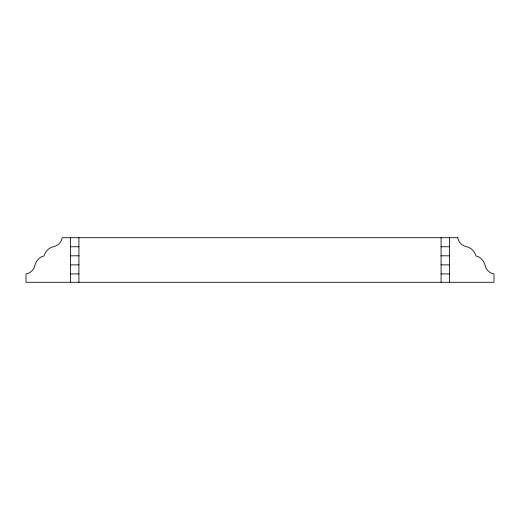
<?xml version="1.0" encoding="UTF-8"?>
<svg xmlns="http://www.w3.org/2000/svg" width="520" height="520" viewBox="0 0 520 520"><rect width="100%" height="100%" fill="white"/><g stroke="black" fill="none" stroke-linecap="round" stroke-linejoin="round"><path stroke-width="0.78" d="M70.57 246.766L78.93 246.766M441.071 246.766L449.429 246.766M70.57 255.821L78.93 255.821M441.071 255.821L449.429 255.821M70.57 264.875L78.93 264.875M441.071 264.875L449.429 264.875M70.57 273.93L78.93 273.93M441.071 273.93L449.429 273.93M449.429 237.712L449.429 282.288M441.071 237.712L441.071 282.288M78.93 237.712L78.93 282.288M70.57 237.712L70.57 282.288M457.788 237.712L62.212 237.712A10.855 10.855 0 0 1 53.164 246.766A12.643 12.643 0 0 0 44.109 255.821A12.643 12.643 0 0 0 35.055 264.875A10.855 10.855 0 0 1 26 273.93L26 282.288L494 282.288L494 273.93A10.855 10.855 0 0 1 484.946 264.875A12.643 12.643 0 0 0 475.891 255.821A12.643 12.643 0 0 0 466.837 246.766A10.855 10.855 0 0 1 457.788 237.712"/></g></svg>
